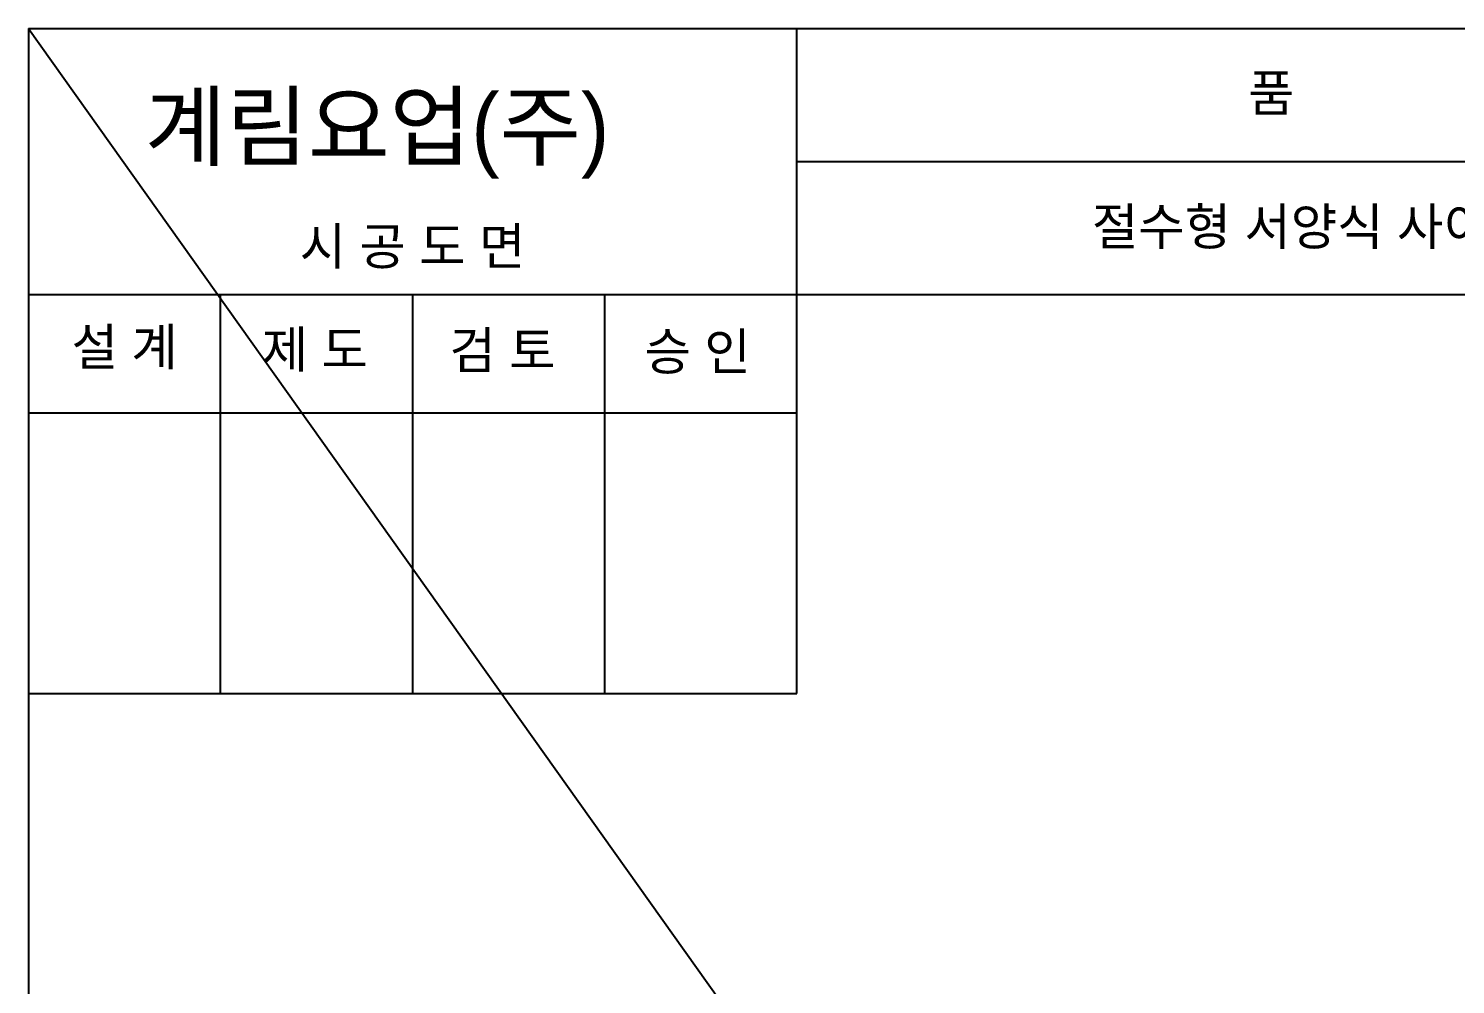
# Model space of a CAD drawing. Header units: millimetres. Extents: x 0 to 5600, y -67 to 2530.
# Drawn here: x 3800 to 4766, y 1883 to 2530 of the extents above; entities that cross this region are included whole.
import ezdxf
from ezdxf.enums import TextEntityAlignment as Align

# ---------------------------------------------------------------- set-up
doc = ezdxf.new("R2010")
doc.units = ezdxf.units.MM
for name, color, linetype in [('TEXT', 7, 'Continuous'), ('도각라인', 7, 'Continuous'), ('외형선', 3, 'Continuous')]:
    doc.layers.add(name, color=color, linetype=linetype)
doc.styles.add('타이틀', font='H2GTRM.TTF', dxfattribs={"height": 25})

msp = doc.modelspace()

# ---------------------------------------------------------------- linework, layer by layer
at = {"layer": '도각라인', "color": 7}
for p, q in [((3800, 2530), (3800, 0)), ((3800, 2530), (5600, 2530)), ((4320, 2080), (4320, 2530)), ((4320, 2440), (5600, 2440)), ((3800, 2350), (5600, 2350)), ((3930, 2080), (3930, 2350)), ((4060, 2080), (4060, 2350)), ((4190, 2080), (4190, 2350)), ((3800, 2270), (4320, 2270)), ((3800, 2080), (4320, 2080))]:
    msp.add_line(p, q, dxfattribs=at)
at = {"layer": '외형선'}
msp.add_line((3800, 2530), (5600, 0), dxfattribs=at)

# ---------------------------------------------------------------- texts
at = {"layer": 'TEXT', "style": '타이틀'}
for s, p in [('품             명', (4715.69, 2486.4)), ('절수형 서양식 사이펀 변기', (4705.77, 2396)), ('시 공 도 면', (4059.86, 2382.67)), ('설 계', (3865.04, 2314.57)), ('제 도', (3993.75, 2312.86)), ('검 토', (4120.76, 2312.29)), ('승 인', (4252.74, 2311.44))]:
    msp.add_text(s, height=25, dxfattribs=at).set_placement(p, align=Align.MIDDLE_CENTER)
msp.add_text('계림요업(주)', height=44, dxfattribs=at).set_placement((3878.69, 2441.76))

doc.saveas('drawing.dxf')
